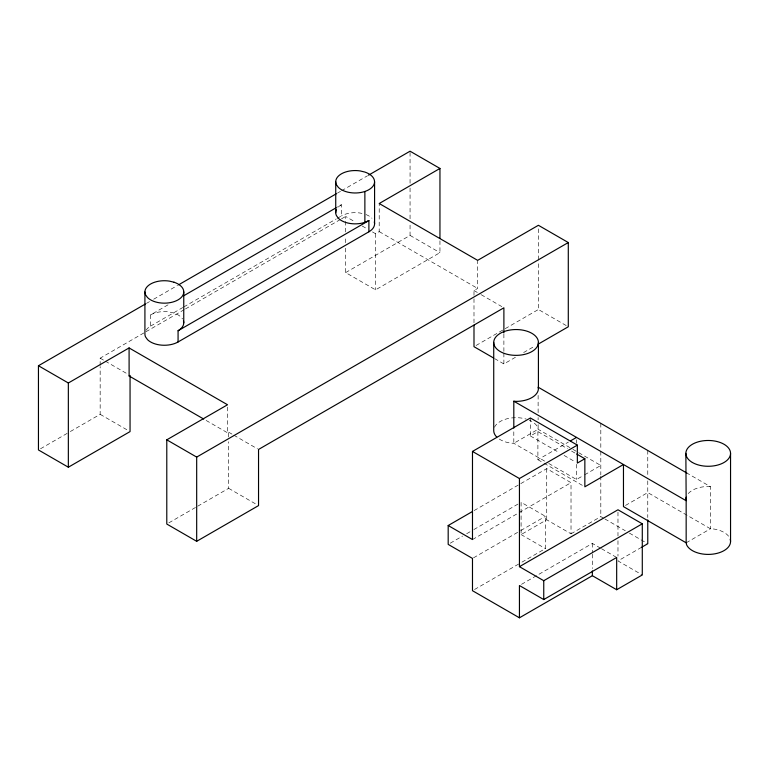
<?xml version="1.0" encoding="UTF-8"?>
<svg xmlns="http://www.w3.org/2000/svg" width="769" height="769" viewBox="0 0 769 769"><rect width="100%" height="100%" fill="white"/><g stroke="black" fill="none" stroke-linecap="round" stroke-linejoin="round"><path stroke-width="0.58" stroke-dasharray="3.85 2.88" d="M70.335 431.544L100.162 414.328L100.162 366.544M100.162 365.352L100.162 358.181L144.889 332.362M146.081 330.209A19.417 11.208 0 0 1 150.599 326.104L150.599 314.886L168.238 304.707M197.72 506.194L228.643 488.334L228.643 441.742M228.643 436.965L228.643 432.188L227.547 432.812L204.756 419.653M337.283 218.338L341.426 215.945L341.426 204.717L337.283 207.111M439.955 240.812L439.955 252.665L375.551 289.855L345.656 272.591L345.656 247.512M345.656 242.725L345.656 236.756M345.656 231.978L345.656 216.454L354.932 221.808M372.456 231.921L375.551 233.699L379.194 231.604L379.223 203.516M345.656 272.591L410.06 235.41L410.06 223.548M410.06 218.8L410.06 187.963M410.06 183.214L410.06 152.377M473.992 322.788L473.992 296.507M473.992 295.315L473.992 290.538L477.636 288.433L477.655 260.355M566.234 325.575L538.396 309.503L538.396 260.874M538.396 259.682L538.396 227.662M146.408 303.419L149.522 301.621M153.675 299.218L177.543 285.434M337.399 193.144L340.513 191.346M341.551 190.75L367.505 175.765M150.599 326.104L182.753 307.552M183.791 306.946L336.245 218.934M145.937 331.756L184.425 309.542M185.464 308.936L340.456 219.453M341.494 218.848L345.656 216.454M40.507 448.769L69.306 432.14M168.844 522.862L196.681 506.79M476.069 345.483L538.396 309.503M494.611 358.594L503.887 363.948L516.355 356.749M523.622 352.548L535.051 345.954M530.389 418L530.389 435.965L537.896 431.63L567.503 448.721M537.896 431.63L537.896 459.699L568.378 442.098M474.108 510.558L519.748 484.201M520.786 483.605L546.721 468.638L571.021 482.672L571.021 533.811L546.721 519.777L521.094 534.561L521.094 502.292L545.404 516.316L545.404 548.595L520.757 562.831M450.23 543.202L462.553 536.089M466.668 533.715L472.829 530.158M473.858 529.562L520.075 502.878M472.483 539.559L518.123 513.211M519.162 512.606L571.021 482.672M548.758 463.476L576.51 479.5L583.594 475.405M584.613 474.829L600.81 465.466L571.002 448.26M473.512 557.823L519.729 531.148M520.757 530.552L545.404 516.316M474.54 589.506L519.729 563.417M571.021 533.811L600.81 516.605L603.876 518.373M625.495 505.444L647.767 492.583L710.469 528.774L713.988 529.043A22.339 12.9 0 0 1 729.368 537.368M521.497 584.344L592.361 543.433L600.464 548.114M641.606 547.278L617.978 560.918L642.288 574.952M686.159 542.808L710.469 528.774L710.469 486.681L686.832 473.031M710.469 486.681L708.211 486.508A22.339 12.9 0 0 0 687.044 495.265M361.997 213.474L360.19 213.042A19.417 11.208 0 0 0 341.426 215.945M410.06 235.41L439.955 252.665M379.194 231.604L477.636 288.433M362.151 225.971L367.303 228.941M473.992 290.538L480.173 294.104M481.202 294.7L501.821 306.61M569.973 447.664L538.117 429.275L537.656 427.237A22.339 12.9 0 0 0 529.197 420.143M571.578 451.076L575.664 453.441M530.389 435.965L558.967 452.47M564.071 455.411L575.308 461.9M544.644 461.102L513.807 443.3L510.289 443.04A22.339 12.9 0 0 1 498.341 438.426M537.896 459.699L543.001 462.64M544.019 463.236L583.834 486.219M604.895 518.96L625.312 530.754M629.398 533.109L647.767 543.721M601.473 548.691L616.671 557.467M521.094 534.561L545.404 548.595M228.643 432.188L232.767 434.562M233.795 435.158L257.509 448.856M100.162 358.181L104.286 360.565M105.315 361.161L128 374.243M228.643 488.334L256.481 504.406M100.162 414.328L128 430.4M227.528 407.099L227.547 432.812M647.767 450.48L647.767 476.213M647.767 480.885L647.767 517.556M617.978 512.154L617.978 535.945M617.978 540.703L617.978 556.16M600.81 423.373L600.81 450.269M600.81 451.432L600.81 474.982M600.81 476.174L600.81 516.605M592.361 543.433L592.361 552.998M592.361 554.189L592.361 568.531M576.51 439.743L576.51 443.252M576.51 464.303L576.51 479.5M546.721 468.638L546.721 519.777M538.117 395.362L538.117 412.895M538.117 417.577L538.117 419.912M538.117 424.594L538.117 429.275L513.807 443.3L513.807 429.275M503.887 334.082L503.887 352M503.887 353.192L503.887 363.948M375.551 233.699L375.551 289.855M338.341 207.034A19.417 11.208 0 0 1 341.426 204.717M150.599 314.886A19.417 11.208 0 0 1 169.363 311.983L174.044 313.098A19.417 11.208 0 0 1 182.589 318.981M365.938 214.541A19.417 11.208 0 0 1 371.975 218.261M494.486 427.237A22.339 12.9 0 0 1 526.217 419.086"/><path stroke-width="1.15" d="M38.45 365.746L38.45 449.952L68.345 467.216L130.057 431.592L130.057 375.435L129.115 375.983L129.086 347.934L68.345 383L38.45 365.746L145.37 304.015M144.918 291.941L144.918 334.034A19.417 11.218 0 0 0 145.572 336.937L147.513 339.648A19.417 11.218 0 0 0 178.072 341.965L368.889 231.796A19.417 11.218 0 0 0 374.282 221.924M178.072 341.965L178.072 330.737A19.417 11.208 0 0 0 183.464 320.865M183.753 322.807L183.762 291.941M335.736 212.648L335.736 181.772M336.399 209.745A19.417 11.208 0 0 0 336.399 215.551L338.341 218.252A19.417 11.208 0 0 0 364.871 222.356L364.871 191.481A19.417 11.218 0 0 0 364.871 172.064L360.19 170.939A19.417 11.208 0 0 0 336.399 184.675L338.341 187.376A19.417 11.208 0 0 0 364.871 191.481M368.889 231.796L368.899 220.568L364.871 222.356M374.58 223.875L374.58 181.772M439.955 238.438L439.955 168.449L410.06 151.195L368.543 175.169M473.992 325.181L473.992 346.684L493.583 357.998M178.581 284.838L336.361 193.74M183.791 295.719L336.245 207.707M439.955 168.449L379.223 203.516L477.655 260.355L538.396 225.288L568.291 242.543L568.291 326.767L538.165 344.156M178.072 330.737L368.899 220.568M503.887 332.89L503.887 307.802L258.538 449.452L258.538 505.598L196.681 541.309L166.786 524.045L166.786 439.83L227.528 404.763L129.086 347.934M166.786 439.83L196.681 457.094L568.291 242.543M577.346 445.116L519.44 478.539L519.44 566.666L617.978 509.78L642.288 523.814L642.288 574.952L616.671 589.736L592.361 575.712L519.44 617.805L472.483 590.698L472.483 558.419L448.183 544.385L448.183 525.525L472.483 539.559L472.483 451.432L530.389 418L577.346 445.116L577.346 463.073L584.853 458.737L584.853 486.806L623.467 464.514L623.467 506.617L686.159 542.808L686.621 544.846A22.339 12.9 0 0 0 713.046 554.103A22.339 12.9 0 0 0 730.214 539.261M570.406 440.925L576.51 437.407M448.183 525.525L472.031 511.75M519.44 566.666L543.75 580.701L642.288 523.814M519.44 617.805L519.44 585.526L543.75 599.56L616.671 557.467L616.671 589.736M641.606 547.278L647.767 543.721L647.767 519.931M513.807 428.102L513.807 401.207L516.066 401.38A22.339 12.9 0 0 0 538.415 388.48L538.415 342.445A22.339 12.9 0 0 0 504.897 331.276A22.339 12.9 0 0 0 504.897 353.625A22.339 12.9 0 0 0 538.415 342.445M686.832 473.031L538.117 387.172L538.415 388.48M513.807 401.207L686.159 500.715L686.159 542.808M576.683 454.027L584.853 458.737M472.483 451.432L519.44 478.539M129.115 375.983L203.718 419.057M685.861 453.383L686.159 500.715M730.55 453.383L730.55 541.511M592.361 570.925L592.361 575.712M543.75 580.701L543.75 599.56M493.727 342.445L493.727 430.573A22.339 12.9 0 0 0 496.716 437.023M196.681 457.094L196.681 541.309M68.345 383L68.345 467.216M685.861 499.408A22.339 12.9 0 0 1 686.208 497.168M174.044 282.223L169.363 281.108A19.417 11.208 0 0 0 145.581 294.844L147.513 297.545A19.417 11.208 0 0 0 178.072 299.872A19.417 11.208 0 0 0 174.044 282.223M692.408 462.496A22.339 12.9 0 0 0 729.791 456.719A22.339 12.9 0 0 0 702.424 440.916A22.339 12.9 0 0 0 692.408 462.496"/></g></svg>
